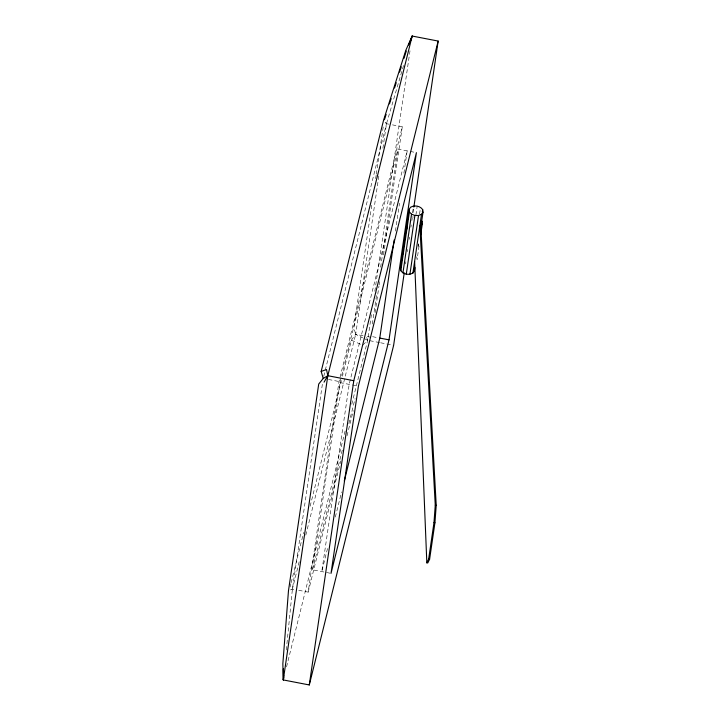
<?xml version="1.0" encoding="UTF-8"?>
<svg xmlns="http://www.w3.org/2000/svg" width="721" height="721" viewBox="0 0 721 721"><rect width="100%" height="100%" fill="white"/><g stroke="black" fill="none" stroke-linecap="round" stroke-linejoin="round"><path stroke-width="0.54" stroke-dasharray="3.6 2.7" d="M286.3 650.027L292.402 589.084L322.566 382.914M298.719 590.301L308.191 592.121L339.005 381.499L402.282 126.761L391.755 124.733M329.993 573.177L312.544 569.806L339.933 382.59L397.929 149.076L409.222 151.248M371.748 205.278L353.858 327.541L355.678 334.337L305.434 536.604M375.65 178.601L376.137 175.266M376.299 174.149L383.293 126.355M378.822 176.095L355.678 334.337L351.397 340.168L342.439 376.209M382.905 148.229L386.492 123.715L403.715 64.917M371.414 314.653L367.665 340.285L351.388 405.815M374.839 291.248L410.375 48.307M372.333 324.035L376.894 292.834M380.652 267.203L397.929 149.076M375.055 312.86L378.967 286.12M379.129 285.002L379.616 281.659M383.527 254.919L402.282 126.761M395.432 231.09L399.506 203.232M403.913 173.139L407.167 150.851L349.171 384.374L321.782 571.591L328.01 546.491M412.583 212.686L413.232 208.243M405.544 263.94L405.869 261.714M407.338 251.683L407.662 249.457M409.131 239.426L409.456 237.191M410.925 227.16L411.249 224.934M411.898 220.482L412.223 218.247M413.043 212.677L413.692 208.216M415.909 214.939L417.207 206.071M419.568 214.029L420.217 209.595M418.099 245.951L418.423 243.734M418.162 246.6L418.486 244.374M419.045 246.131L417.099 259.47L416.693 256.595M323.765 376.272L386.492 123.715L384.699 121.525L386.492 123.715L390.701 124.526M290.085 587.02L290.896 583.749M291.167 582.658L303.649 532.413M310.156 506.196L341.357 380.58M299.188 561.749L292.402 589.084L289.851 590.814M286.552 666.835L345.143 430.933M312.544 569.806L342.349 449.778M348.856 423.587L355.092 398.488M308.191 592.121L340.781 460.926M347.026 435.781L353.272 410.637M335.328 517.029L341.565 491.929M290.437 589.931L292.402 589.084L294.51 589.49M411.547 217.003L413.62 217.021M410.249 151.446L414.359 152.239M372.595 336.689L378.75 337.879M363.042 335.761L355.678 334.337L362.663 337.807M367.25 336.572L371.468 337.383M379.57 342.574L367.665 340.285L363.663 338.302M380.652 342.79L393.639 345.296M328.479 379.471L339.005 381.499M339.933 382.59L351.226 384.771M352.254 384.969L357.382 385.951M351.397 340.168L362.645 345.242L367.665 340.285L366.701 337.41"/><path stroke-width="1.08" d="M283.353 668.845L283.299 679.939L309.282 684.95L393.639 345.296L404.238 272.853M421.569 223.267L421.902 221.041L422.299 223.916L420.767 226.133L436.223 505.295L434.934 522.779L429.608 559.226L427.787 562.948L426.832 562.84L428.644 559.117L433.979 522.671L435.268 505.178L419.829 225.898L421.352 223.726L421.118 222.041M283.741 675.505L283.299 679.939L283.84 677.758M309.282 684.95L353.786 380.715L438.152 41.061L412.169 36.05L405.788 50.371L383.581 120.182L321.178 371.414L323.215 378.462L318.718 384.032L288.472 590.778L282.848 663.789L283.299 679.939L327.812 375.704L412.169 36.05L408.654 45.008M344.277 481.024L379.778 338.077L394.126 240.012M389.016 339.852L416.414 152.636L358.409 386.15L331.02 573.375L389.016 339.852L379.778 338.077M414.917 267.554L414.431 270.88L412.908 273.043C409.023 275.377 403.454 274.503 400.813 270.708L400.461 268.185L409.05 209.423L410.573 207.251C414.467 204.926 420.028 205.8 422.677 209.586L423.029 212.118L421.082 225.421M403.138 253.846L403.463 251.62M406.716 229.395L407.041 227.178M400.813 270.708L409.411 211.956L409.05 209.423M402.94 272.926L411.538 214.164L409.411 211.956M413.854 207.107L438.152 41.061M406.274 274.223L414.872 215.471L411.538 214.164M409.925 274.268L418.522 215.507L421.506 214.281L423.029 212.118M412.908 273.043L421.506 214.281M422.353 211.803L422.677 209.586M420.676 235.019L422.299 223.916M410.916 40.322L412.169 36.05M384.437 119.74L386.123 114.45M389.484 103.878L391.17 98.588M394.531 88.007L396.217 82.717M399.578 72.145L401.264 66.855M403.949 58.392L406.311 50.984M324.053 382.157L327.812 375.704L326.514 369.531L321.178 371.414M400.461 268.185L401.471 266.743M323.215 378.462L327.812 375.704L353.786 380.715M414.872 215.471L418.522 215.507M433.979 522.671L434.934 522.779M428.644 559.117L429.608 559.226M435.268 505.178L436.223 505.295M414.196 269.194L414.431 270.88M414.629 261.453L426.832 562.84"/></g></svg>
